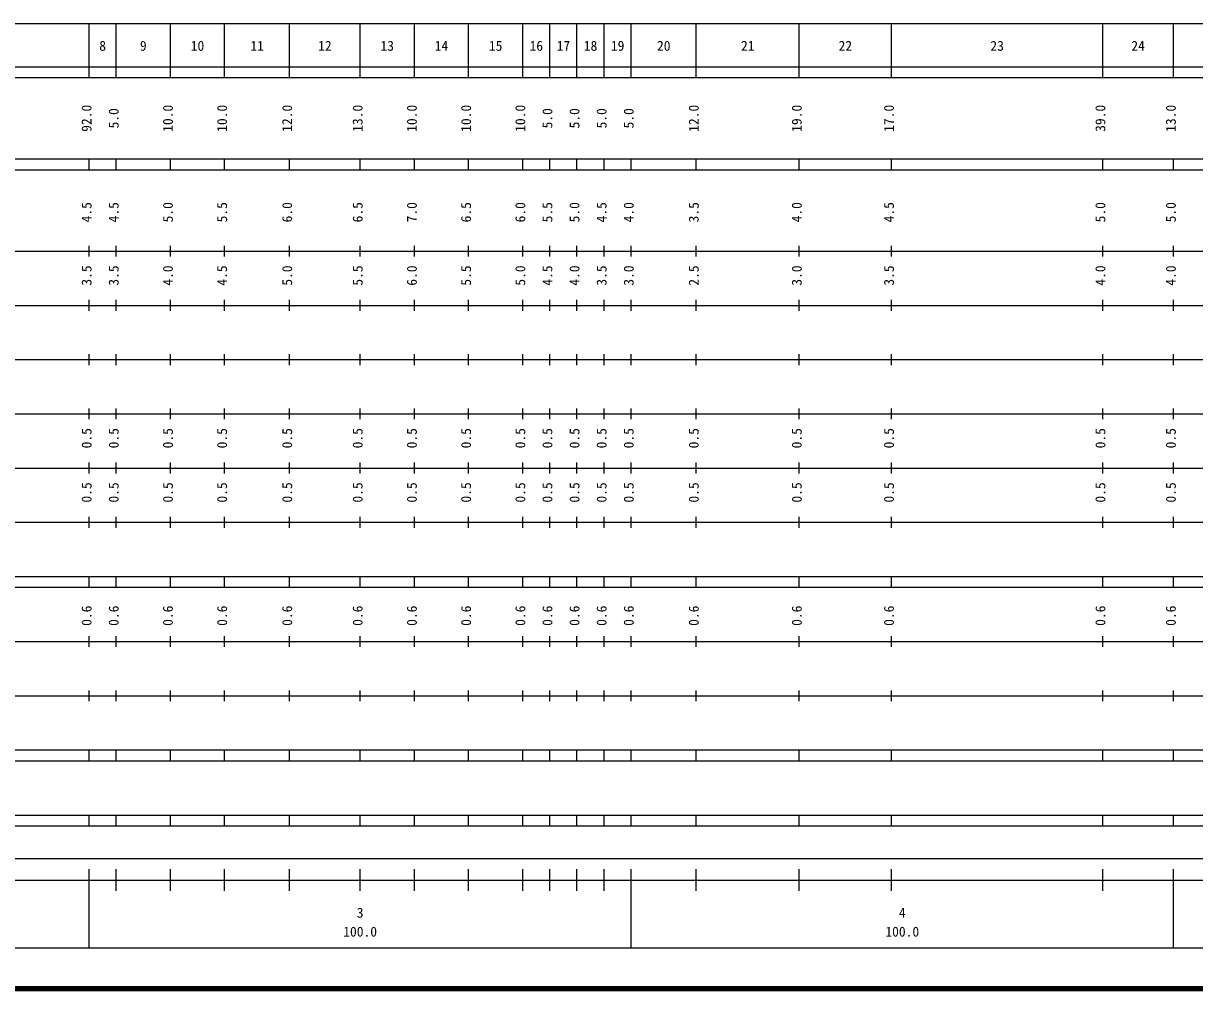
# Model space of a CAD drawing. Units: millimetres on the paper, enlarged 1000 times. Extents: x 40000 to 680000, y 20000 to 380000.
# Drawn here: x 255892 to 471917, y 20000 to 198000 of the extents above; entities that cross this region are included whole.
import ezdxf
from ezdxf.enums import TextEntityAlignment as Align

# ---------------------------------------------------------------- set-up
doc = ezdxf.new("R2010")
doc.units = ezdxf.units.MM
doc.header["$LTSCALE"] = 1000
doc.layers.add('M-TTL', color=2, linetype='Continuous', lineweight=140)
doc.layers.add('M-TTL-BAND', color=7, linetype='Continuous', lineweight=25)
doc.styles.add('ＭＳ ゴシック', font='')
doc.styles.get('ＭＳ ゴシック').set_extended_font_data('MS Gothic')

msp = doc.modelspace()

# ---------------------------------------------------------------- linework, layer by layer
at = {"layer": 'M-TTL'}
msp.add_line((40000, 20000), (680000, 20000), dxfattribs=at)
at = {"layer": 'M-TTL-BAND'}
for p, q in [((68000, 198000), (579000, 198000)), ((268000, 188000), (268000, 198000)), ((273000, 188000), (273000, 198000)), ((283000, 188000), (283000, 198000)), ((293000, 188000), (293000, 198000)), ((305000, 188000), (305000, 198000)), ((318000, 188000), (318000, 198000)), ((328000, 188000), (328000, 198000)), ((338000, 188000), (338000, 198000)), ((348000, 188000), (348000, 198000)), ((353000, 188000), (353000, 198000)), ((358000, 188000), (358000, 198000)), ((363000, 188000), (363000, 198000)), ((368000, 188000), (368000, 198000)), ((380000, 188000), (380000, 198000)), ((399000, 188000), (399000, 198000)), ((416000, 188000), (416000, 198000)), ((455000, 188000), (455000, 198000)), ((468000, 188000), (468000, 198000)), ((40000, 190000), (579000, 190000)), ((40000, 188000), (579000, 188000)), ((40000, 173000), (579000, 173000)), ((268000, 171000), (268000, 173000)), ((273000, 171000), (273000, 173000)), ((283000, 171000), (283000, 173000)), ((293000, 171000), (293000, 173000)), ((305000, 171000), (305000, 173000)), ((318000, 171000), (318000, 173000)), ((328000, 171000), (328000, 173000)), ((338000, 171000), (338000, 173000)), ((348000, 171000), (348000, 173000)), ((353000, 171000), (353000, 173000)), ((358000, 171000), (358000, 173000)), ((363000, 171000), (363000, 173000)), ((368000, 171000), (368000, 173000)), ((380000, 171000), (380000, 173000)), ((399000, 171000), (399000, 173000)), ((416000, 171000), (416000, 173000)), ((455000, 171000), (455000, 173000)), ((468000, 171000), (468000, 173000)), ((40000, 171000), (579000, 171000)), ((40000, 156000), (579000, 156000)), ((268000, 155000), (268000, 157000)), ((273000, 155000), (273000, 157000)), ((283000, 155000), (283000, 157000)), ((293000, 155000), (293000, 157000)), ((305000, 155000), (305000, 157000)), ((318000, 155000), (318000, 157000)), ((328000, 155000), (328000, 157000)), ((338000, 155000), (338000, 157000)), ((348000, 155000), (348000, 157000)), ((353000, 155000), (353000, 157000)), ((358000, 155000), (358000, 157000)), ((363000, 155000), (363000, 157000)), ((368000, 155000), (368000, 157000)), ((380000, 155000), (380000, 157000)), ((399000, 155000), (399000, 157000)), ((416000, 155000), (416000, 157000)), ((455000, 155000), (455000, 157000)), ((468000, 155000), (468000, 157000)), ((268000, 145000), (268000, 147000)), ((273000, 145000), (273000, 147000)), ((283000, 145000), (283000, 147000)), ((293000, 145000), (293000, 147000)), ((305000, 145000), (305000, 147000)), ((318000, 145000), (318000, 147000)), ((328000, 145000), (328000, 147000)), ((338000, 145000), (338000, 147000)), ((348000, 145000), (348000, 147000)), ((353000, 145000), (353000, 147000)), ((358000, 145000), (358000, 147000)), ((363000, 145000), (363000, 147000)), ((368000, 145000), (368000, 147000)), ((380000, 145000), (380000, 147000)), ((399000, 145000), (399000, 147000)), ((416000, 145000), (416000, 147000)), ((455000, 145000), (455000, 147000)), ((468000, 145000), (468000, 147000)), ((46000, 146000), (579000, 146000)), ((268000, 135000), (268000, 137000)), ((273000, 135000), (273000, 137000)), ((283000, 135000), (283000, 137000)), ((293000, 135000), (293000, 137000)), ((305000, 135000), (305000, 137000)), ((318000, 135000), (318000, 137000)), ((328000, 135000), (328000, 137000)), ((338000, 135000), (338000, 137000)), ((348000, 135000), (348000, 137000)), ((353000, 135000), (353000, 137000)), ((358000, 135000), (358000, 137000)), ((363000, 135000), (363000, 137000)), ((368000, 135000), (368000, 137000)), ((380000, 135000), (380000, 137000)), ((399000, 135000), (399000, 137000)), ((416000, 135000), (416000, 137000)), ((455000, 135000), (455000, 137000)), ((468000, 135000), (468000, 137000)), ((52000, 136000), (579000, 136000)), ((46000, 126000), (579000, 126000)), ((268000, 125000), (268000, 127000)), ((273000, 125000), (273000, 127000)), ((283000, 125000), (283000, 127000)), ((293000, 125000), (293000, 127000)), ((305000, 125000), (305000, 127000)), ((318000, 125000), (318000, 127000)), ((328000, 125000), (328000, 127000)), ((338000, 125000), (338000, 127000)), ((348000, 125000), (348000, 127000)), ((353000, 125000), (353000, 127000)), ((358000, 125000), (358000, 127000)), ((363000, 125000), (363000, 127000)), ((368000, 125000), (368000, 127000)), ((380000, 125000), (380000, 127000)), ((399000, 125000), (399000, 127000)), ((416000, 125000), (416000, 127000)), ((455000, 125000), (455000, 127000)), ((468000, 125000), (468000, 127000)), ((268000, 115000), (268000, 117000)), ((273000, 115000), (273000, 117000)), ((283000, 115000), (283000, 117000)), ((293000, 115000), (293000, 117000)), ((305000, 115000), (305000, 117000)), ((318000, 115000), (318000, 117000)), ((328000, 115000), (328000, 117000)), ((338000, 115000), (338000, 117000)), ((348000, 115000), (348000, 117000)), ((353000, 115000), (353000, 117000)), ((358000, 115000), (358000, 117000)), ((363000, 115000), (363000, 117000)), ((368000, 115000), (368000, 117000)), ((380000, 115000), (380000, 117000)), ((399000, 115000), (399000, 117000)), ((416000, 115000), (416000, 117000)), ((455000, 115000), (455000, 117000)), ((468000, 115000), (468000, 117000)), ((52000, 116000), (579000, 116000)), ((46000, 106000), (579000, 106000)), ((268000, 105000), (268000, 107000)), ((273000, 105000), (273000, 107000)), ((283000, 105000), (283000, 107000)), ((293000, 105000), (293000, 107000)), ((305000, 105000), (305000, 107000)), ((318000, 105000), (318000, 107000)), ((328000, 105000), (328000, 107000)), ((338000, 105000), (338000, 107000)), ((348000, 105000), (348000, 107000)), ((353000, 105000), (353000, 107000)), ((358000, 105000), (358000, 107000)), ((363000, 105000), (363000, 107000)), ((368000, 105000), (368000, 107000)), ((380000, 105000), (380000, 107000)), ((399000, 105000), (399000, 107000)), ((416000, 105000), (416000, 107000)), ((455000, 105000), (455000, 107000)), ((468000, 105000), (468000, 107000)), ((40000, 96000), (579000, 96000)), ((268000, 94000), (268000, 96000)), ((273000, 94000), (273000, 96000)), ((283000, 94000), (283000, 96000)), ((293000, 94000), (293000, 96000)), ((305000, 94000), (305000, 96000)), ((318000, 94000), (318000, 96000)), ((328000, 94000), (328000, 96000)), ((338000, 94000), (338000, 96000)), ((348000, 94000), (348000, 96000)), ((353000, 94000), (353000, 96000)), ((358000, 94000), (358000, 96000)), ((363000, 94000), (363000, 96000)), ((368000, 94000), (368000, 96000)), ((380000, 94000), (380000, 96000)), ((399000, 94000), (399000, 96000)), ((416000, 94000), (416000, 96000)), ((455000, 94000), (455000, 96000)), ((468000, 94000), (468000, 96000)), ((40000, 94000), (579000, 94000)), ((268000, 83000), (268000, 85000)), ((273000, 83000), (273000, 85000)), ((283000, 83000), (283000, 85000)), ((293000, 83000), (293000, 85000)), ((305000, 83000), (305000, 85000)), ((318000, 83000), (318000, 85000)), ((328000, 83000), (328000, 85000)), ((338000, 83000), (338000, 85000)), ((348000, 83000), (348000, 85000)), ((353000, 83000), (353000, 85000)), ((358000, 83000), (358000, 85000)), ((363000, 83000), (363000, 85000)), ((368000, 83000), (368000, 85000)), ((380000, 83000), (380000, 85000)), ((399000, 83000), (399000, 85000)), ((416000, 83000), (416000, 85000)), ((455000, 83000), (455000, 85000)), ((468000, 83000), (468000, 85000)), ((49000, 84000), (579000, 84000)), ((40000, 74000), (579000, 74000)), ((268000, 73000), (268000, 75000)), ((273000, 73000), (273000, 75000)), ((283000, 73000), (283000, 75000)), ((293000, 73000), (293000, 75000)), ((305000, 73000), (305000, 75000)), ((318000, 73000), (318000, 75000)), ((328000, 73000), (328000, 75000)), ((338000, 73000), (338000, 75000)), ((348000, 73000), (348000, 75000)), ((353000, 73000), (353000, 75000)), ((358000, 73000), (358000, 75000)), ((363000, 73000), (363000, 75000)), ((368000, 73000), (368000, 75000)), ((380000, 73000), (380000, 75000)), ((399000, 73000), (399000, 75000)), ((416000, 73000), (416000, 75000)), ((455000, 73000), (455000, 75000)), ((468000, 73000), (468000, 75000)), ((40000, 64000), (579000, 64000)), ((268000, 62000), (268000, 64000)), ((273000, 62000), (273000, 64000)), ((283000, 62000), (283000, 64000)), ((293000, 62000), (293000, 64000)), ((305000, 62000), (305000, 64000)), ((318000, 62000), (318000, 64000)), ((328000, 62000), (328000, 64000)), ((338000, 62000), (338000, 64000)), ((348000, 62000), (348000, 64000)), ((353000, 62000), (353000, 64000)), ((358000, 62000), (358000, 64000)), ((363000, 62000), (363000, 64000)), ((368000, 62000), (368000, 64000)), ((380000, 62000), (380000, 64000)), ((399000, 62000), (399000, 64000)), ((416000, 62000), (416000, 64000)), ((455000, 62000), (455000, 64000)), ((468000, 62000), (468000, 64000)), ((40000, 62000), (579000, 62000)), ((40000, 52000), (579000, 52000)), ((268000, 50000), (268000, 52000)), ((273000, 50000), (273000, 52000)), ((283000, 50000), (283000, 52000)), ((293000, 50000), (293000, 52000)), ((305000, 50000), (305000, 52000)), ((318000, 50000), (318000, 52000)), ((328000, 50000), (328000, 52000)), ((338000, 50000), (338000, 52000)), ((348000, 50000), (348000, 52000)), ((353000, 50000), (353000, 52000)), ((358000, 50000), (358000, 52000)), ((363000, 50000), (363000, 52000)), ((368000, 50000), (368000, 52000)), ((380000, 50000), (380000, 52000)), ((399000, 50000), (399000, 52000)), ((416000, 50000), (416000, 52000)), ((455000, 50000), (455000, 52000)), ((468000, 50000), (468000, 52000)), ((40000, 50000), (579000, 50000)), ((71000, 44000), (565000, 44000)), ((268000, 27500), (268000, 42000)), ((273000, 38000), (273000, 42000)), ((283000, 38000), (283000, 42000)), ((293000, 38000), (293000, 42000)), ((305000, 38000), (305000, 42000)), ((318000, 38000), (318000, 42000)), ((328000, 38000), (328000, 42000)), ((338000, 38000), (338000, 42000)), ((348000, 38000), (348000, 42000)), ((353000, 38000), (353000, 42000)), ((358000, 38000), (358000, 42000)), ((363000, 38000), (363000, 42000)), ((368000, 27500), (368000, 42000)), ((380000, 38000), (380000, 42000)), ((399000, 38000), (399000, 42000)), ((416000, 38000), (416000, 42000)), ((455000, 38000), (455000, 42000)), ((468000, 27500), (468000, 42000)), ((40000, 40000), (579000, 40000)), ((68000, 27500), (579000, 27500))]:
    msp.add_line(p, q, dxfattribs=at)

# ---------------------------------------------------------------- texts
at = {"layer": 'M-TTL-BAND', "style": 'ＭＳ ゴシック'}
for s, p in [('8', (270500, 192405)), ('9', (278000, 192405)), ('10', (288000, 192405)), ('11', (299000, 192405)), ('12', (311500, 192405)), ('13', (323000, 192405)), ('14', (333000, 192405)), ('15', (343000, 192405)), ('16', (350500, 192405)), ('17', (355500, 192405)), ('18', (360500, 192405)), ('19', (365500, 192405)), ('20', (374000, 192405)), ('21', (389500, 192405)), ('22', (407500, 192405)), ('23', (435500, 192405)), ('24', (461500, 192405)), ('3', (318000, 32523)), ('4', (418000, 32523)), ('100.0', (318000, 29033)), ('100.0', (418000, 29033))]:
    msp.add_text(s, height=1833, dxfattribs=at).set_placement(p, align=Align.BOTTOM_CENTER)
for s, p in [('92.0', (269000, 180500)), ('5.0', (274000, 180500)), ('10.0', (284000, 180500)), ('10.0', (294000, 180500)), ('12.0', (306000, 180500)), ('13.0', (319000, 180500)), ('10.0', (329000, 180500)), ('10.0', (339000, 180500)), ('10.0', (349000, 180500)), ('5.0', (354000, 180500)), ('5.0', (359000, 180500)), ('5.0', (364000, 180500)), ('5.0', (369000, 180500)), ('12.0', (381000, 180500)), ('19.0', (400000, 180500)), ('17.0', (417000, 180500)), ('39.0', (456000, 180500)), ('13.0', (469000, 180500)), ('4.5', (269000, 163174)), ('4.5', (274000, 163174)), ('5.0', (284000, 163174)), ('5.5', (294000, 163174)), ('6.0', (306000, 163174)), ('6.5', (319000, 163174)), ('7.0', (329000, 163174)), ('6.5', (339000, 163174)), ('6.0', (349000, 163174)), ('5.5', (354000, 163174)), ('5.0', (359000, 163174)), ('4.5', (364000, 163174)), ('4.0', (369000, 163174)), ('3.5', (381000, 163174)), ('4.0', (400000, 163174)), ('4.5', (417000, 163174)), ('5.0', (456000, 163174)), ('5.0', (469000, 163174)), ('3.5', (269000, 151500)), ('3.5', (274000, 151500)), ('4.0', (284000, 151500)), ('4.5', (294000, 151500)), ('5.0', (306000, 151500)), ('5.5', (319000, 151500)), ('6.0', (329000, 151500)), ('5.5', (339000, 151500)), ('5.0', (349000, 151500)), ('4.5', (354000, 151500)), ('4.0', (359000, 151500)), ('3.5', (364000, 151500)), ('3.0', (369000, 151500)), ('2.5', (381000, 151500)), ('3.0', (400000, 151500)), ('3.5', (417000, 151500)), ('4.0', (456000, 151500)), ('4.0', (469000, 151500)), ('0.5', (269000, 121500)), ('0.5', (274000, 121500)), ('0.5', (284000, 121500)), ('0.5', (294000, 121500)), ('0.5', (306000, 121500)), ('0.5', (319000, 121500)), ('0.5', (329000, 121500)), ('0.5', (339000, 121500)), ('0.5', (349000, 121500)), ('0.5', (354000, 121500)), ('0.5', (359000, 121500)), ('0.5', (364000, 121500)), ('0.5', (369000, 121500)), ('0.5', (381000, 121500)), ('0.5', (400000, 121500)), ('0.5', (417000, 121500)), ('0.5', (456000, 121500)), ('0.5', (469000, 121500)), ('0.5', (269000, 111500)), ('0.5', (274000, 111500)), ('0.5', (284000, 111500)), ('0.5', (294000, 111500)), ('0.5', (306000, 111500)), ('0.5', (319000, 111500)), ('0.5', (329000, 111500)), ('0.5', (339000, 111500)), ('0.5', (349000, 111500)), ('0.5', (354000, 111500)), ('0.5', (359000, 111500)), ('0.5', (364000, 111500)), ('0.5', (369000, 111500)), ('0.5', (381000, 111500)), ('0.5', (400000, 111500)), ('0.5', (417000, 111500)), ('0.5', (456000, 111500)), ('0.5', (469000, 111500)), ('0.6', (269000, 88764)), ('0.6', (274000, 88764)), ('0.6', (284000, 88764)), ('0.6', (294000, 88764)), ('0.6', (306000, 88764)), ('0.6', (319000, 88764)), ('0.6', (329000, 88764)), ('0.6', (339000, 88764)), ('0.6', (349000, 88764)), ('0.6', (354000, 88764)), ('0.6', (359000, 88764)), ('0.6', (364000, 88764)), ('0.6', (369000, 88764)), ('0.6', (381000, 88764)), ('0.6', (400000, 88764)), ('0.6', (417000, 88764)), ('0.6', (456000, 88764)), ('0.6', (469000, 88764))]:
    msp.add_text(s, height=1833, rotation=90, dxfattribs=at).set_placement(p, align=Align.BOTTOM_CENTER)

doc.saveas('drawing.dxf')
